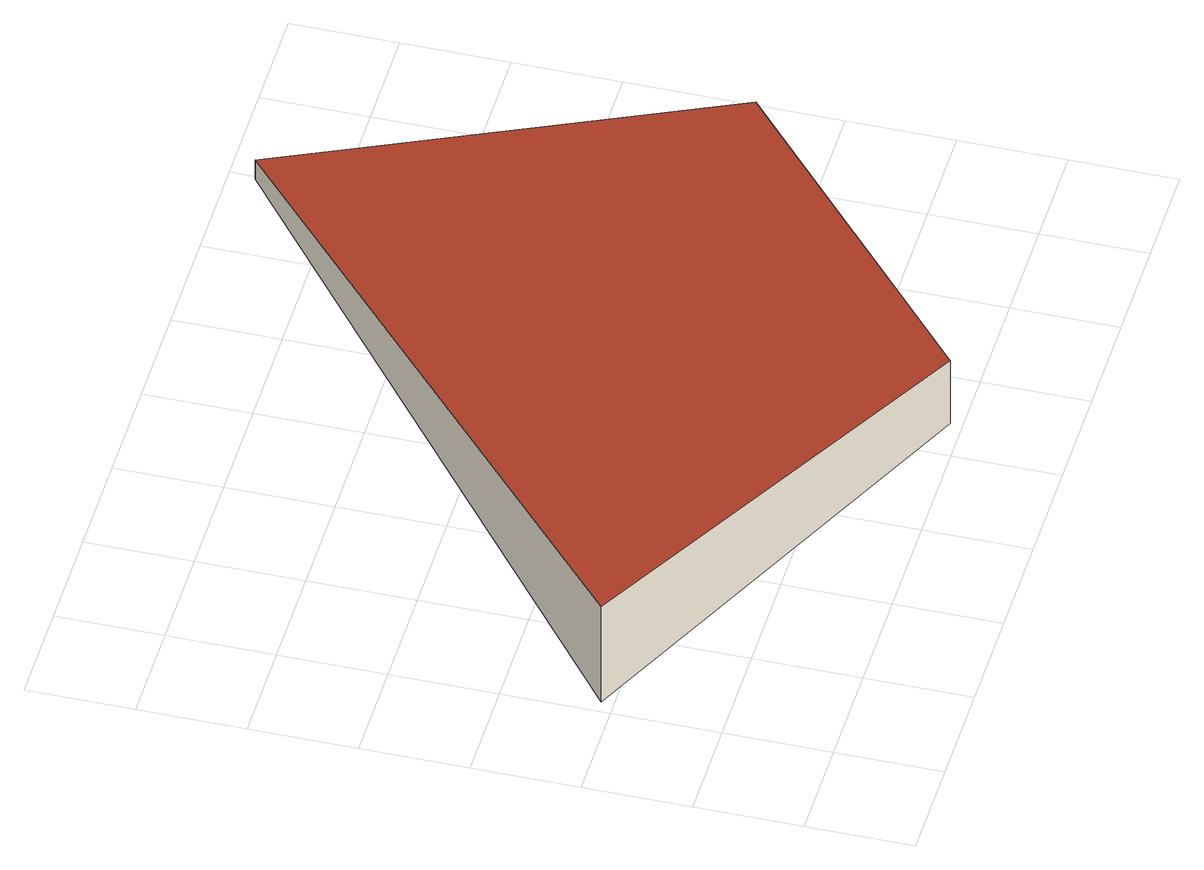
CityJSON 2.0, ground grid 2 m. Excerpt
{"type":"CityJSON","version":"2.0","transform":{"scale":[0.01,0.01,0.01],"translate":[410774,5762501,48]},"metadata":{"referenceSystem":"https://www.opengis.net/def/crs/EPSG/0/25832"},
"CityObjects":{
"building1":{"type":"Building","attributes":{"Gemeindeschluessel":"05515000","Geometrietyp2DReferenz":"3000","function":"51003_1201","roofType":"2100","measuredHeight":2.19},"geometry":[{"type":"Solid","lod":"2","boundaries":[[[[0,1,2,3]],[[4,5,1,0]],[[6,7,5,4]],[[3,2,7,6]],[[4,0,3,6]],[[1,5,7,2]]]],"semantics":{"surfaces":[{"type":"WallSurface"},{"type":"RoofSurface"},{"type":"GroundSurface"}],"values":[[0,0,0,0,1,2]]}}]}
},
"vertices":[
[883,23,170],[883,23,24],[1561,551,24],[1561,551,69],[26,424,244],[26,424,24],[1194,1352,69],[1194,1352,24]
]}
